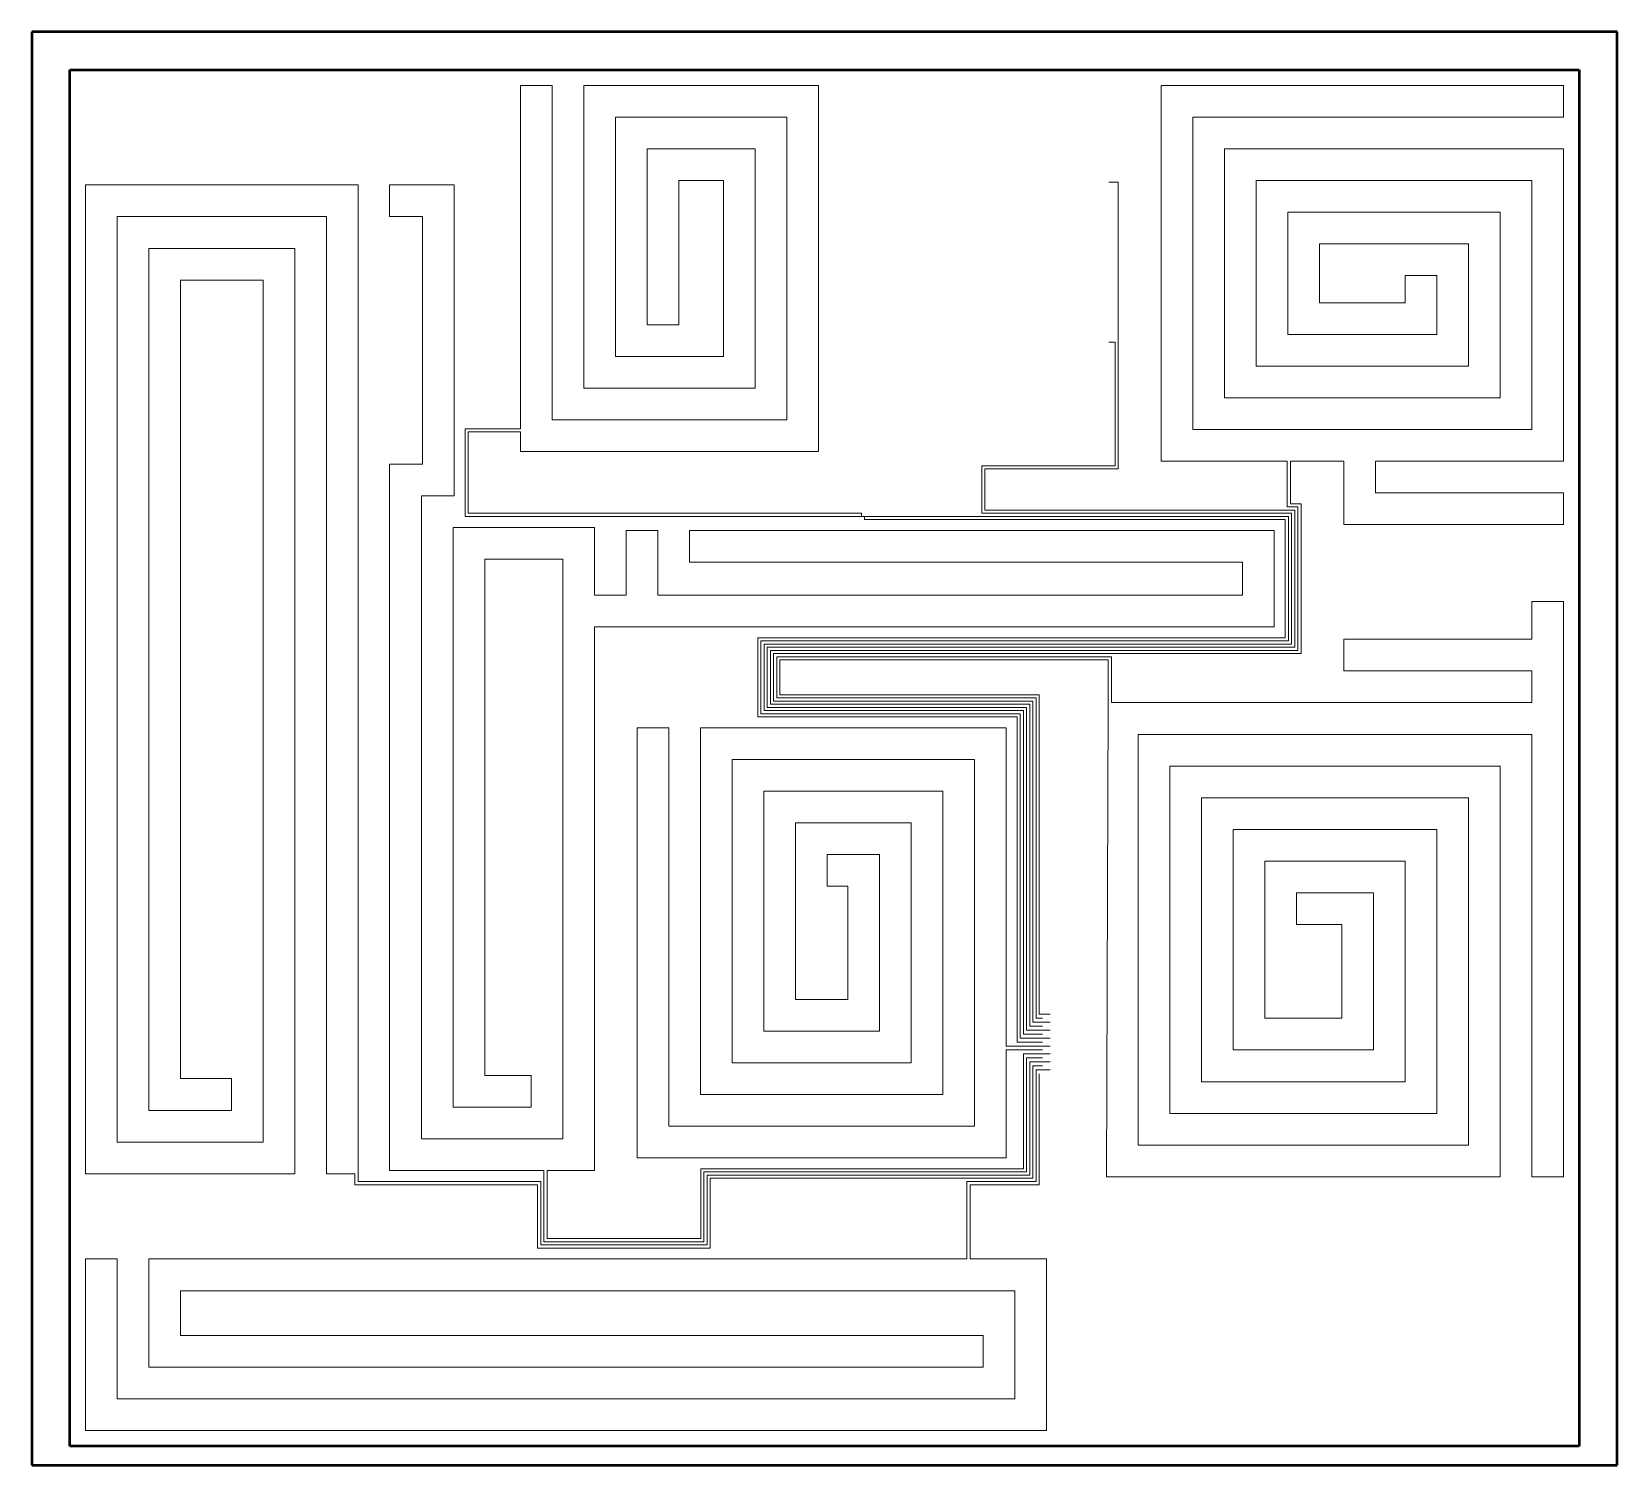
# Model space of a CAD drawing. Header units: millimetres. Extents: x -6551 to 3459, y -6385 to 2662.
import ezdxf

# ---------------------------------------------------------------- set-up
doc = ezdxf.new("R2010")
doc.units = ezdxf.units.MM
doc.layers.add('A-DETL-THIN', color=151, linetype='Continuous', lineweight=18)
doc.layers.add('A-WALL', color=113, linetype='Continuous', lineweight=18)

msp = doc.modelspace()

# ---------------------------------------------------------------- linework, layer by layer
at = {"layer": 'A-DETL-THIN'}
for p, q in [((-3266, 2323), (-3466, 2323)), ((-3466, 2323), (-3466, 156)), ((-3266, 212), (-3266, 2323)), ((-1583, 2323), (-3066, 2323)), ((-3066, 2323), (-3066, 412)), ((-1583, 12), (-1583, 2323)), ((3120, 2323), (579, 2323)), ((579, 2323), (579, -48)), ((3120, 2123), (3120, 2323)), ((-2866, 612), (-2866, 2123)), ((-2866, 2123), (-1783, 2123)), ((-1783, 2123), (-1783, 212)), ((779, 152), (779, 2123)), ((779, 2123), (3120, 2123)), ((-1983, 1923), (-2666, 1923)), ((-2666, 1923), (-2666, 812)), ((-1983, 412), (-1983, 1923)), ((3120, 1923), (979, 1923)), ((979, 1923), (979, 352)), ((3120, -48), (3120, 1923)), ((-2466, 812), (-2466, 1723)), ((-2466, 1723), (-2183, 1723)), ((-2183, 1723), (-2183, 612)), ((309, 1713), (249, 1713)), ((309, -97), (309, 1713)), ((1179, 552), (1179, 1723)), ((1179, 1723), (2920, 1723)), ((2920, 1723), (2920, 152)), ((-6211, -4545), (-6211, 1695)), ((-6211, 1695), (-4490, 1695)), ((-4490, 1695), (-4490, -4545)), ((-3884, 1695), (-4291, 1695)), ((-4291, 1695), (-4291, 1495)), ((-3884, -266), (-3884, 1695)), ((2720, 1523), (1379, 1523)), ((1379, 1523), (1379, 752)), ((2720, 352), (2720, 1523)), ((-4690, 1495), (-6011, 1495)), ((-6011, 1495), (-6011, -4345)), ((-4690, -4545), (-4690, 1495)), ((-4291, 1495), (-4084, 1495)), ((-4084, 1495), (-4084, -66)), ((1579, 952), (1579, 1323)), ((1579, 1323), (2520, 1323)), ((2520, 1323), (2520, 552)), ((-5811, -4145), (-5811, 1295)), ((-5811, 1295), (-4890, 1295)), ((-4890, 1295), (-4890, -4545)), ((2320, 1123), (2120, 1123)), ((2120, 1123), (2120, 952)), ((2320, 752), (2320, 1123)), ((-5090, 1095), (-5611, 1095)), ((-5611, 1095), (-5611, -3945)), ((-5090, -4345), (-5090, 1095)), ((2120, 952), (1579, 952)), ((-2666, 812), (-2466, 812)), ((289, 703), (249, 703)), ((289, -77), (289, 703)), ((1379, 752), (2320, 752)), ((-2183, 612), (-2866, 612)), ((2520, 552), (1179, 552)), ((-3066, 412), (-1983, 412)), ((979, 352), (2720, 352)), ((-1783, 212), (-3266, 212)), ((-3815, -397), (-3815, 156)), ((-3815, 156), (-3466, 156)), ((-3795, -377), (-3795, 136)), ((-3795, 136), (-3466, 136)), ((-3466, 136), (-3466, 12)), ((2920, 152), (779, 152)), ((-3466, 12), (-1583, 12)), ((-4084, -66), (-4291, -66)), ((-4291, -66), (-4291, -4525)), ((-553, -377), (-553, -77)), ((-553, -77), (289, -77)), ((-533, -357), (-533, -97)), ((-533, -97), (309, -97)), ((579, -48), (1376, -48)), ((1376, -337), (1376, -48)), ((1396, -317), (1396, -48)), ((1396, -48), (1732, -48)), ((1732, -48), (1732, -448)), ((1932, -248), (1932, -48)), ((1932, -48), (3120, -48)), ((-4091, -4325), (-4091, -266)), ((-4091, -266), (-3884, -266)), ((3120, -248), (1932, -248)), ((3120, -448), (3120, -248)), ((-1293, -397), (-3815, -397)), ((-1313, -377), (-3795, -377)), ((-1313, -397), (-1313, -377)), ((1383, -397), (-1313, -397)), ((-1293, -417), (-1293, -397)), ((1403, -377), (-553, -377)), ((1423, -357), (-533, -357)), ((1443, -337), (1376, -337)), ((1383, -1182), (1383, -397)), ((1463, -317), (1396, -317)), ((1403, -1202), (1403, -377)), ((1423, -1222), (1423, -357)), ((1443, -1242), (1443, -337)), ((1463, -1262), (1463, -317)), ((-2997, -466), (-3891, -466)), ((-3891, -466), (-3891, -4125)), ((-2997, -893), (-2997, -466)), ((-2597, -486), (-2797, -486)), ((-2797, -486), (-2797, -893)), ((-2597, -893), (-2597, -486)), ((1294, -486), (-2397, -486)), ((-2397, -486), (-2397, -686)), ((1363, -417), (-1293, -417)), ((1294, -1093), (1294, -486)), ((1363, -1162), (1363, -417)), ((1732, -448), (3120, -448)), ((-3691, -3925), (-3691, -666)), ((-3691, -666), (-3197, -666)), ((-3197, -666), (-3197, -4325)), ((-2397, -686), (1094, -686)), ((1094, -686), (1094, -893)), ((-2797, -893), (-2997, -893)), ((1094, -893), (-2597, -893)), ((3120, -934), (2920, -934)), ((2920, -934), (2920, -1172)), ((3120, -4564), (3120, -934)), ((-2997, -4525), (-2997, -1093)), ((-2997, -1093), (1294, -1093)), ((-1967, -1662), (-1967, -1162)), ((-1967, -1162), (1363, -1162)), ((-1947, -1642), (-1947, -1182)), ((-1947, -1182), (1383, -1182)), ((2920, -1172), (1732, -1172)), ((1732, -1172), (1732, -1372)), ((-1927, -1622), (-1927, -1202)), ((-1927, -1202), (1403, -1202)), ((-1907, -1602), (-1907, -1222)), ((-1907, -1222), (1423, -1222)), ((-1887, -1582), (-1887, -1242)), ((-1887, -1242), (1443, -1242)), ((-1867, -1562), (-1867, -1262)), ((-1867, -1262), (1463, -1262)), ((-1847, -1542), (-1847, -1282)), ((-1847, -1282), (266, -1282)), ((266, -1282), (266, -1572)), ((-1827, -1522), (-1827, -1302)), ((-1827, -1302), (246, -1302)), ((246, -1302), (246, -1572)), ((1732, -1372), (2920, -1372)), ((2920, -1372), (2920, -1572)), ((-250, -1582), (-1887, -1582)), ((-230, -1562), (-1867, -1562)), ((-210, -1542), (-1847, -1542)), ((-190, -1522), (-1827, -1522)), ((-250, -3614), (-250, -1582)), ((-230, -3589), (-230, -1562)), ((-210, -3564), (-210, -1542)), ((-190, -3539), (-190, -1522)), ((246, -1572), (235, -4564)), ((2920, -1572), (266, -1572)), ((-330, -1662), (-1967, -1662)), ((-310, -1642), (-1947, -1642)), ((-290, -1622), (-1927, -1622)), ((-270, -1602), (-1907, -1602)), ((-330, -3714), (-330, -1662)), ((-310, -3689), (-310, -1642)), ((-290, -3664), (-290, -1622)), ((-270, -3639), (-270, -1602)), ((-2728, -4445), (-2728, -1731)), ((-2728, -1731), (-2528, -1731)), ((-2528, -1731), (-2528, -4245)), ((-2328, -4045), (-2328, -1731)), ((-2328, -1731), (-399, -1731)), ((-399, -1731), (-399, -3739)), ((435, -4364), (435, -1772)), ((435, -1772), (2920, -1772)), ((2920, -1772), (2920, -4564)), ((-599, -1931), (-2128, -1931)), ((-2128, -1931), (-2128, -3845)), ((-599, -4245), (-599, -1931)), ((2720, -1972), (635, -1972)), ((635, -1972), (635, -4164)), ((2720, -4564), (2720, -1972)), ((-1928, -3645), (-1928, -2131)), ((-1928, -2131), (-799, -2131)), ((-799, -2131), (-799, -4045)), ((835, -3964), (835, -2172)), ((835, -2172), (2520, -2172)), ((2520, -2172), (2520, -4364)), ((-999, -2331), (-1728, -2331)), ((-1728, -2331), (-1728, -3445)), ((-999, -3845), (-999, -2331)), ((2320, -2372), (1035, -2372)), ((1035, -2372), (1035, -3764)), ((2320, -4164), (2320, -2372)), ((-1528, -2731), (-1528, -2531)), ((-1528, -2531), (-1199, -2531)), ((-1199, -2531), (-1199, -3645)), ((1235, -3564), (1235, -2572)), ((1235, -2572), (2120, -2572)), ((2120, -2572), (2120, -3964)), ((-1399, -2731), (-1528, -2731)), ((-1399, -3445), (-1399, -2731)), ((1920, -2772), (1435, -2772)), ((1435, -2772), (1435, -2972)), ((1920, -3764), (1920, -2772)), ((1435, -2972), (1720, -2972)), ((1720, -2972), (1720, -3564)), ((-1728, -3445), (-1399, -3445)), ((-120, -3589), (-230, -3589)), ((-170, -3564), (-210, -3564)), ((-120, -3539), (-190, -3539)), ((1720, -3564), (1235, -3564)), ((-1199, -3645), (-1928, -3645)), ((-120, -3689), (-310, -3689)), ((-170, -3664), (-290, -3664)), ((-120, -3639), (-270, -3639)), ((-170, -3614), (-250, -3614)), ((-120, -3739), (-399, -3739)), ((-170, -3764), (-399, -3764)), ((-399, -3764), (-399, -4445)), ((-170, -3714), (-330, -3714)), ((-120, -3789), (-290, -3789)), ((-290, -3789), (-290, -4514)), ((1035, -3764), (1920, -3764)), ((-2128, -3845), (-999, -3845)), ((-170, -3814), (-270, -3814)), ((-270, -3814), (-270, -4534)), ((-120, -3839), (-250, -3839)), ((-250, -3839), (-250, -4554)), ((-170, -3864), (-230, -3864)), ((-230, -3864), (-230, -4574)), ((-120, -3889), (-210, -3889)), ((-210, -3889), (-210, -4594)), ((-5611, -3945), (-5290, -3945)), ((-5290, -3945), (-5290, -4145)), ((-3397, -3925), (-3691, -3925)), ((-3397, -4125), (-3397, -3925)), ((-190, -3914), (-190, -4614)), ((2120, -3964), (835, -3964)), ((-799, -4045), (-2328, -4045)), ((-5290, -4145), (-5811, -4145)), ((-3891, -4125), (-3397, -4125)), ((635, -4164), (2320, -4164)), ((-2528, -4245), (-599, -4245)), ((-6011, -4345), (-5090, -4345)), ((-3197, -4325), (-4091, -4325)), ((2520, -4364), (435, -4364)), ((-399, -4445), (-2728, -4445)), ((-4890, -4545), (-6211, -4545)), ((-4510, -4545), (-4690, -4545)), ((-4510, -4614), (-4510, -4545)), ((-4490, -4594), (-4490, -4545)), ((-3337, -4594), (-4490, -4594)), ((-4291, -4525), (-3317, -4525)), ((-3337, -4994), (-3337, -4594)), ((-3317, -4974), (-3317, -4525)), ((-3297, -4954), (-3297, -4525)), ((-3297, -4525), (-2997, -4525)), ((-290, -4514), (-2327, -4514)), ((-2327, -4514), (-2327, -4954)), ((-270, -4534), (-2307, -4534)), ((-2307, -4534), (-2307, -4974)), ((-250, -4554), (-2287, -4554)), ((-2287, -4554), (-2287, -4994)), ((-230, -4574), (-2267, -4574)), ((-2267, -4574), (-2267, -5014)), ((-210, -4594), (-647, -4594)), ((-647, -4594), (-647, -5083)), ((235, -4564), (2720, -4564)), ((2920, -4564), (3120, -4564)), ((-3357, -4614), (-4510, -4614)), ((-3357, -5014), (-3357, -4614)), ((-190, -4614), (-627, -4614)), ((-627, -4614), (-627, -5083)), ((-2287, -4994), (-3337, -4994)), ((-2307, -4974), (-3317, -4974)), ((-2327, -4954), (-3297, -4954)), ((-6011, -5083), (-6211, -5083)), ((-6211, -5083), (-6211, -6165)), ((-6011, -5965), (-6011, -5083)), ((-647, -5083), (-5811, -5083)), ((-5811, -5083), (-5811, -5765)), ((-2267, -5014), (-3357, -5014)), ((-145, -5083), (-627, -5083)), ((-145, -6165), (-145, -5083)), ((-5611, -5565), (-5611, -5283)), ((-5611, -5283), (-345, -5283)), ((-345, -5283), (-345, -5965)), ((-545, -5565), (-5611, -5565)), ((-545, -5765), (-545, -5565)), ((-5811, -5765), (-545, -5765)), ((-345, -5965), (-6011, -5965)), ((-6211, -6165), (-145, -6165))]:
    msp.add_line(p, q, dxfattribs=at)
at = {"layer": 'A-WALL', "lineweight": 50}
for p, q in [((-6551, 2662), (-6551, -6385)), ((3459, 2662), (-6551, 2662)), ((3459, -6385), (3459, 2662)), ((-6311, -6265), (-6311, 2422)), ((-6311, 2422), (3219, 2422)), ((3219, 2422), (3219, -6265)), ((3219, -6265), (-6311, -6265)), ((-6551, -6385), (3459, -6385))]:
    msp.add_line(p, q, dxfattribs=at)

doc.saveas('drawing.dxf')
